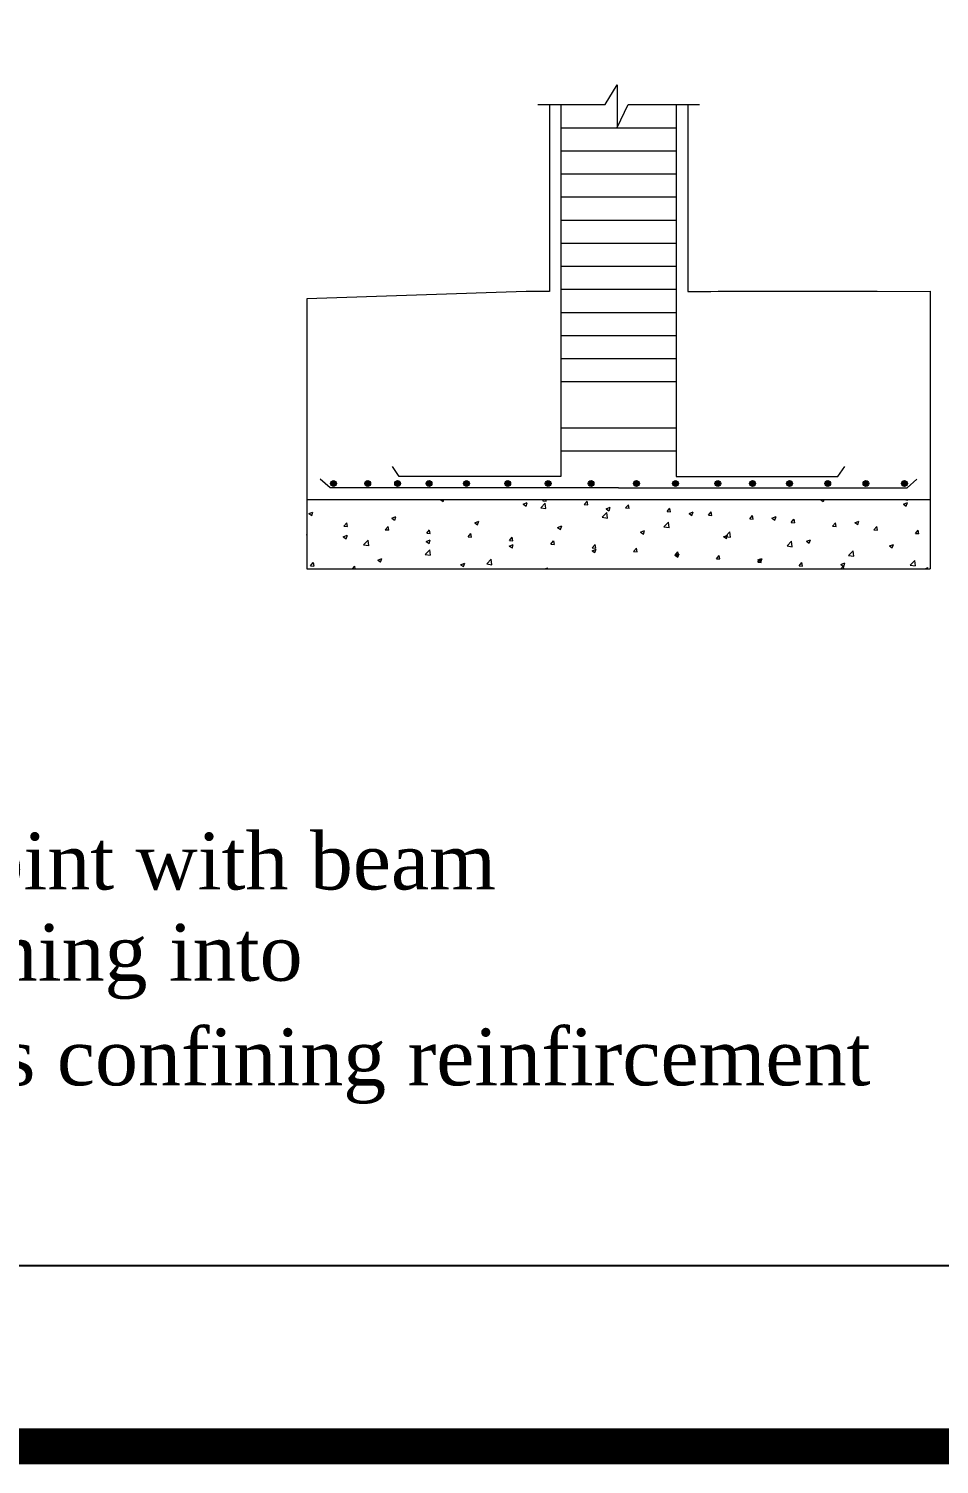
# Model space of a CAD drawing. Header units: metres. Extents: x -5144 to -5005, y 5368 to 5469.
# Drawn here: x -5136.86 to -5131.82, y 5369.79 to 5377.74 of the extents above; entities that cross this region are included whole.
import ezdxf

# ---------------------------------------------------------------- set-up
doc = ezdxf.new("R2010")
doc.units = ezdxf.units.M
doc.header["$MEASUREMENT"] = 0
doc.styles.add('stylus', font='times.ttf')

# ---------------------------------------------------------------- blocks, each defined once
blk = doc.blocks.new('A$C056461E0')
at = {"lineweight": 5}
for points in [[(5.7934, 4.6721, 1), (5.7579, 4.6721, 1)], [(6.0039, 4.6721, 1), (5.9684, 4.6721, 1)], [(6.1881, 4.6721, 1), (6.1526, 4.6721, 1)], [(6.3811, 4.6721, 1), (6.3456, 4.6721, 1)], [(6.6115, 4.6721, 1), (6.576, 4.6721, 1)], [(6.8656, 4.6721, 1), (6.8301, 4.6721, 1)], [(7.1143, 4.6721, 1), (7.0788, 4.6721, 1)], [(7.3781, 4.6721, 1), (7.3426, 4.6721, 1)], [(7.6574, 4.6721, 1), (7.6219, 4.6721, 1)], [(7.8977, 4.6721, 1), (7.8622, 4.6721, 1)], [(8.1582, 4.6721, 1), (8.1227, 4.6721, 1)], [(8.3717, 4.6721, 1), (8.3362, 4.6721, 1)], [(8.5994, 4.6721, 1), (8.5639, 4.6721, 1)], [(8.8343, 4.6721, 1), (8.7988, 4.6721, 1)], [(9.0693, 4.6721, 1), (9.0338, 4.6721, 1)], [(9.3063, 4.6721, 1), (9.2708, 4.6721, 1)]]:
    blk.add_hatch(color=256, dxfattribs=at).paths.add_polyline_path(points)
for p, q in [((7.4464, 7.003), (7.5213, 7.125)), ((7.5213, 7.125), (7.5213, 6.8612)), ((7.0326, 7.003), (7.4464, 7.003)), ((7.1036, 7.003), (7.1036, 5.8524)), ((7.1746, 7.003), (7.1746, 4.7162)), ((7.5213, 6.8612), (7.5893, 7.003)), ((7.5893, 7.003), (8.0267, 7.003)), ((7.8847, 7.003), (7.8847, 4.7162)), ((7.9557, 7.003), (7.9557, 5.8524)), ((7.8847, 6.8588), (7.1746, 6.8588)), ((7.8847, 6.7168), (7.1746, 6.7168)), ((7.8847, 6.5748), (7.1746, 6.5748)), ((7.8847, 6.4328), (7.1746, 6.4328)), ((7.8847, 6.2908), (7.1746, 6.2908)), ((7.8847, 6.1488), (7.1746, 6.1488)), ((7.8847, 6.0067), (7.1746, 6.0067)), ((6.9616, 5.8524), (5.6124, 5.8086)), ((7.1036, 5.8524), (6.9616, 5.8524)), ((7.8847, 5.8647), (7.1746, 5.8647)), ((7.9557, 5.8524), (8.0977, 5.8524)), ((8.0977, 5.8524), (9.4468, 5.855)), ((9.4468, 5.855), (9.4468, 4.1482)), ((5.6124, 5.8086), (5.6124, 4.1482)), ((7.8847, 5.7227), (7.1746, 5.7227)), ((7.8847, 5.5807), (7.1746, 5.5807)), ((7.8847, 5.4387), (7.1746, 5.4387)), ((7.8847, 5.2967), (7.1746, 5.2967)), ((7.8847, 5.0126), (7.1746, 5.0126)), ((7.8847, 4.8706), (7.1746, 4.8706)), ((6.1805, 4.7162), (6.1384, 4.7769)), ((8.8788, 4.7162), (8.9209, 4.7769)), ((5.7544, 4.6452), (5.6945, 4.6987)), ((7.1746, 4.7162), (6.1805, 4.7162)), ((7.8847, 4.7162), (8.8788, 4.7162)), ((9.3048, 4.6452), (9.3647, 4.6987)), ((7.5296, 4.6452), (5.7544, 4.6452)), ((7.5296, 4.6452), (9.3048, 4.6452)), ((5.6124, 4.5742), (9.4468, 4.5742)), ((6.4325, 4.5733), (6.4349, 4.5742)), ((6.4325, 4.5733), (6.4501, 4.5613)), ((6.4503, 4.5612), (6.4547, 4.5742)), ((6.9427, 4.5448), (6.9676, 4.5544)), ((6.9427, 4.5448), (6.9604, 4.5329)), ((6.9605, 4.5328), (6.9677, 4.5542)), ((7.0505, 4.5231), (7.0781, 4.5519)), ((7.0505, 4.5231), (7.082, 4.5182)), ((7.0637, 4.566), (7.0706, 4.5742)), ((7.0637, 4.566), (7.085, 4.5642)), ((7.0822, 4.518), (7.0783, 4.5517)), ((7.0851, 4.564), (7.0832, 4.5742)), ((7.3184, 4.5437), (7.3355, 4.5641)), ((7.3184, 4.5437), (7.3396, 4.5419)), ((7.3398, 4.5417), (7.3357, 4.564)), ((7.4529, 4.5164), (7.4778, 4.5259)), ((7.4529, 4.5164), (7.4706, 4.5045)), ((7.4708, 4.5043), (7.478, 4.5258)), ((7.573, 4.5215), (7.5902, 4.5419)), ((7.573, 4.5215), (7.5943, 4.5196)), ((7.5944, 4.5194), (7.5903, 4.5417)), ((7.8277, 4.4992), (7.8448, 4.5196)), ((7.8491, 4.4972), (7.845, 4.5194)), ((8.7717, 4.574), (8.7722, 4.5742)), ((8.7717, 4.574), (8.7894, 4.5621)), ((8.7896, 4.562), (8.7937, 4.5742)), ((9.282, 4.5456), (9.3068, 4.5551)), ((9.282, 4.5456), (9.2996, 4.5337)), ((9.2826, 4.5742), (9.3085, 4.5702)), ((9.2998, 4.5335), (9.307, 4.555)), ((9.3086, 4.57), (9.3081, 4.5742)), ((5.6239, 4.4872), (5.6488, 4.4967)), ((5.6239, 4.4872), (5.6416, 4.4753)), ((5.6417, 4.4751), (5.6489, 4.4966)), ((5.8397, 4.4104), (5.8568, 4.4308)), ((5.8611, 4.4083), (5.857, 4.4306)), ((6.1341, 4.4588), (6.159, 4.4683)), ((6.1341, 4.4588), (6.1518, 4.4468)), ((6.152, 4.4467), (6.1592, 4.4681)), ((6.6444, 4.4303), (6.6692, 4.4399)), ((6.6444, 4.4303), (6.662, 4.4184)), ((6.6622, 4.4182), (6.6694, 4.4397)), ((7.4294, 4.4643), (7.457, 4.4931)), ((7.4294, 4.4643), (7.461, 4.4594)), ((7.4611, 4.4592), (7.4572, 4.493)), ((7.8083, 4.4055), (7.8359, 4.4344)), ((7.8277, 4.4992), (7.8489, 4.4973)), ((7.84, 4.4005), (7.8361, 4.4342)), ((7.9632, 4.488), (7.988, 4.4975)), ((7.9632, 4.488), (7.9808, 4.476)), ((7.981, 4.4759), (7.9882, 4.4973)), ((8.0824, 4.4769), (8.0995, 4.4973)), ((8.0824, 4.4769), (8.1036, 4.475)), ((8.1038, 4.4749), (8.0997, 4.4971)), ((8.337, 4.4546), (8.3541, 4.475)), ((8.337, 4.4546), (8.3582, 4.4528)), ((8.3584, 4.4526), (8.3543, 4.4749)), ((8.4734, 4.4595), (8.4983, 4.4691)), ((8.4734, 4.4595), (8.4911, 4.4476)), ((8.4913, 4.4474), (8.4984, 4.4689)), ((8.5917, 4.4323), (8.6088, 4.4527)), ((8.5917, 4.4323), (8.6129, 4.4305)), ((8.6131, 4.4303), (8.609, 4.4526)), ((8.8463, 4.4101), (8.8634, 4.4305)), ((8.8677, 4.408), (8.8636, 4.4303)), ((8.9837, 4.4311), (9.0085, 4.4406)), ((8.9837, 4.4311), (9.0013, 4.4192)), ((9.0015, 4.419), (9.0087, 4.4405)), ((5.6136, 4.3485), (5.6124, 4.359)), ((5.6124, 4.3488), (5.6134, 4.3486)), ((5.8358, 4.3442), (5.8607, 4.3538)), ((5.8358, 4.3442), (5.8535, 4.3323)), ((5.8397, 4.4104), (5.8609, 4.4085)), ((5.8537, 4.3322), (5.8609, 4.3536)), ((6.0944, 4.3881), (6.1115, 4.4085)), ((6.0944, 4.3881), (6.1156, 4.3862)), ((6.1158, 4.3861), (6.1117, 4.4083)), ((6.349, 4.3658), (6.3661, 4.3862)), ((6.349, 4.3658), (6.3702, 4.3639)), ((6.3704, 4.3638), (6.3663, 4.386)), ((6.6037, 4.3435), (6.6208, 4.3639)), ((6.6037, 4.3435), (6.6249, 4.3417)), ((6.6251, 4.3415), (6.621, 4.3638)), ((6.8583, 4.3212), (6.8755, 4.3416)), ((6.8797, 4.3192), (6.8756, 4.3415)), ((7.1546, 4.4019), (7.1795, 4.4114)), ((7.1546, 4.4019), (7.1723, 4.39)), ((7.1725, 4.3898), (7.1797, 4.4113)), ((7.6649, 4.3734), (7.6897, 4.383)), ((7.6649, 4.3734), (7.6825, 4.3615)), ((7.6827, 4.3614), (7.6899, 4.3828)), ((7.8083, 4.4055), (7.8399, 4.4006)), ((8.1751, 4.345), (8.2, 4.3546)), ((8.1751, 4.345), (8.1928, 4.3331)), ((8.1872, 4.3468), (8.2149, 4.3756)), ((8.1872, 4.3468), (8.2188, 4.3419)), ((8.1929, 4.3329), (8.2001, 4.3544)), ((8.219, 4.3417), (8.215, 4.3754)), ((8.8463, 4.4101), (8.8676, 4.4082)), ((9.101, 4.3878), (9.1181, 4.4082)), ((9.101, 4.3878), (9.1222, 4.3859)), ((9.1224, 4.3858), (9.1183, 4.408)), ((9.3556, 4.3655), (9.3728, 4.3859)), ((9.3556, 4.3655), (9.3769, 4.3636)), ((9.377, 4.3635), (9.3729, 4.3857)), ((5.9608, 4.2948), (5.9884, 4.3236)), ((5.9608, 4.2948), (5.9924, 4.2899)), ((5.9925, 4.2897), (5.9886, 4.3234)), ((6.3397, 4.236), (6.3674, 4.2648)), ((6.3461, 4.3158), (6.3709, 4.3253)), ((6.3461, 4.3158), (6.3637, 4.3039)), ((6.3639, 4.3037), (6.3711, 4.3252)), ((6.3715, 4.2309), (6.3675, 4.2646)), ((6.8563, 4.2874), (6.8812, 4.2969)), ((6.8563, 4.2874), (6.874, 4.2755)), ((6.8583, 4.3212), (6.8796, 4.3194)), ((6.8741, 4.2753), (6.8813, 4.2968)), ((7.113, 4.299), (7.1301, 4.3194)), ((7.113, 4.299), (7.1342, 4.2971)), ((7.1344, 4.2969), (7.1303, 4.3192)), ((7.3665, 4.2589), (7.3914, 4.2685)), ((7.3665, 4.2589), (7.3842, 4.247)), ((7.3677, 4.2767), (7.3848, 4.2971)), ((7.3677, 4.2767), (7.3889, 4.2748)), ((7.3844, 4.2469), (7.3916, 4.2683)), ((7.389, 4.2747), (7.3849, 4.2969)), ((7.6223, 4.2544), (7.6394, 4.2748)), ((7.6223, 4.2544), (7.6435, 4.2525)), ((7.6437, 4.2524), (7.6396, 4.2746)), ((7.8768, 4.2305), (7.9016, 4.24)), ((7.877, 4.2321), (7.8941, 4.2525)), ((7.8984, 4.2301), (7.8943, 4.2524)), ((7.8946, 4.2184), (7.9018, 4.2399)), ((8.5661, 4.288), (8.5938, 4.3168)), ((8.5661, 4.288), (8.5977, 4.2831)), ((8.5979, 4.2829), (8.5939, 4.3167)), ((8.6853, 4.3166), (8.7102, 4.3261)), ((8.6853, 4.3166), (8.703, 4.3047)), ((8.7032, 4.3045), (8.7104, 4.326)), ((8.945, 4.2292), (8.9727, 4.2581)), ((8.9768, 4.2242), (8.9729, 4.2579)), ((9.1956, 4.2881), (9.2204, 4.2977)), ((9.1956, 4.2881), (9.2132, 4.2762)), ((9.2134, 4.2761), (9.2206, 4.2975)), ((5.6343, 4.1656), (5.6514, 4.186)), ((5.6343, 4.1656), (5.6555, 4.1637)), ((5.6557, 4.1636), (5.6516, 4.1858)), ((5.893, 4.1482), (5.9061, 4.1637)), ((5.9091, 4.1482), (5.9063, 4.1635)), ((6.0478, 4.2013), (6.0726, 4.2108)), ((6.0478, 4.2013), (6.0654, 4.1894)), ((6.0656, 4.1892), (6.0728, 4.2107)), ((6.3397, 4.236), (6.3713, 4.2311)), ((6.558, 4.1729), (6.5829, 4.1824)), ((6.558, 4.1729), (6.5757, 4.1609)), ((6.5758, 4.1608), (6.583, 4.1822)), ((6.7186, 4.1772), (6.7463, 4.206)), ((6.7186, 4.1772), (6.7502, 4.1723)), ((6.7504, 4.1722), (6.7464, 4.2059)), ((7.078, 4.1482), (7.0931, 4.154)), ((7.0914, 4.1482), (7.0933, 4.1538)), ((7.8768, 4.2305), (7.8944, 4.2186)), ((7.877, 4.2321), (7.8982, 4.2303)), ((8.1316, 4.2098), (8.1487, 4.2302)), ((8.1316, 4.2098), (8.1528, 4.208)), ((8.153, 4.2078), (8.1489, 4.2301)), ((8.3863, 4.1876), (8.4034, 4.208)), ((8.3863, 4.1876), (8.4075, 4.1857)), ((8.387, 4.2021), (8.4119, 4.2116)), ((8.387, 4.2021), (8.4047, 4.1902)), ((8.4077, 4.1855), (8.4036, 4.2078)), ((8.4049, 4.19), (8.4121, 4.2114)), ((8.6409, 4.1653), (8.6581, 4.1857)), ((8.6409, 4.1653), (8.6622, 4.1634)), ((8.6623, 4.1633), (8.6582, 4.1855)), ((8.8973, 4.1736), (8.9221, 4.1832)), ((8.8973, 4.1736), (8.9149, 4.1617)), ((8.8999, 4.1482), (8.9127, 4.1634)), ((8.9157, 4.1482), (8.9129, 4.1632)), ((8.9151, 4.1616), (8.9223, 4.183)), ((8.945, 4.2292), (8.9766, 4.2243)), ((9.3239, 4.1705), (9.3516, 4.1993)), ((9.3239, 4.1705), (9.3555, 4.1656)), ((9.3557, 4.1654), (9.3518, 4.1991)), ((9.4152, 4.1482), (9.4324, 4.1547)), ((9.4304, 4.1482), (9.4325, 4.1546)), ((5.6124, 4.1482), (9.4468, 4.1482))]:
    blk.add_line(p, q, dxfattribs=at)
at = {"lineweight": 20}
blk.add_line((9.1204, 5.8524), (8.1433, 5.8524), dxfattribs=at)
blk.add_lwpolyline([(-2.5669, 14.3228), (18.7962, 14.3228), (18.7962, -0.1393), (-2.5669, -0.1393)], close=True, dxfattribs=at)
at = {"lineweight": 5}
for centre in [(5.7756, 4.6721), (5.9861, 4.6721), (6.1703, 4.6721), (6.3634, 4.6721), (6.5937, 4.6721), (6.8478, 4.6721), (7.0966, 4.6721), (7.3603, 4.6721), (7.6396, 4.6721), (7.8799, 4.6721), (8.1404, 4.6721), (8.354, 4.6721), (8.5816, 4.6721), (8.8166, 4.6721), (9.0515, 4.6721), (9.2886, 4.6721)]:
    blk.add_circle(centre, 0.0178, dxfattribs=at)
at = {"lineweight": 5, "style": 'stylus'}
for s, p in [('confined joint with beam', (1.4751, 2.175)), ('beams framing into', (1.4751, 1.6138)), ('all for sides confining reinfircement', (1.4751, 0.9703))]:
    blk.add_text(s, height=0.35, dxfattribs=at).set_placement(p)

msp = doc.modelspace()

# ---------------------------------------------------------------- linework, layer by layer
at = {"const_width": 0.2}
msp.add_lwpolyline([(-5143.6871, 5468.7713), (-5038.5918, 5468.7713), (-5038.5918, 5369.8852), (-5143.6871, 5369.8852)], close=True, dxfattribs=at)
msp.add_lwpolyline([(-5142.6871, 5467.7713), (-5039.5918, 5467.7713), (-5039.5918, 5370.8852), (-5142.6871, 5370.8852)], close=True)

# ---------------------------------------------------------------- block references
at = {"ltscale": 0.1, "xscale": 0.9005119017427109, "yscale": 0.9005119017427109, "zscale": 0.9005119017427109}
msp.add_blockref('A$C056461E0', (-5140.3756, 5371.0107), dxfattribs=at)

doc.saveas('drawing.dxf')
